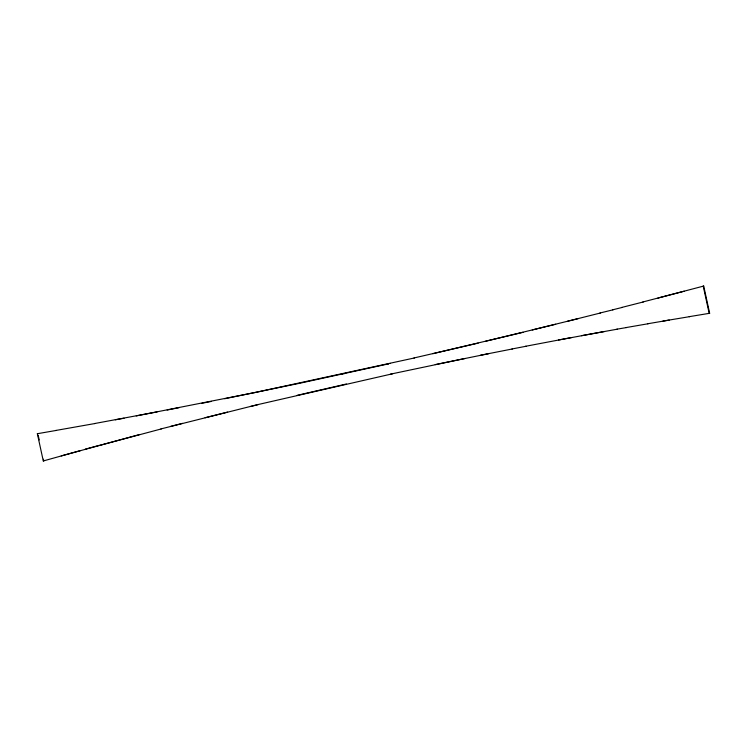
<?xml version="1.0" encoding="UTF-8"?>
<svg xmlns="http://www.w3.org/2000/svg" width="747" height="747" viewBox="0 0 747 747"><rect width="100%" height="100%" fill="white"/><g stroke="black" fill="none" stroke-linecap="round" stroke-linejoin="round"><path stroke-width="1.12" d="M56.212 430.44L37.35 433.718L43.289 460.955L80.415 450.628M61.254 455.903L139.801 434.474M85.279 449.162L99.267 445.361M99.762 445.333L161.408 428.899M657.836 298.1L703.711 286.045L709.65 313.282L689.238 316.663M684.196 291.209L642.868 301.975M160.904 428.927L257.668 404.641L392.707 373.743M621.635 307.475L643.372 301.937M612.615 309.828L622.139 307.447M567.524 321.247L600.411 313.002M578.243 318.614L532.247 329.95M170.699 426.369L182.52 423.353M205.098 417.713L227.592 412.111M599.916 313.03L613.11 309.79M555.675 324.254L485.531 341.267M250.46 406.499L258.163 404.603M523.031 332.322L432.868 353.676M297.101 395.35L346.403 383.995M478.145 343.134L413.987 357.972M136.253 415.911L255.026 392.53L414.492 357.944M224.679 398.73L299.762 383.258L388.701 363.826L388.207 363.864M390.448 374.154L464.867 358.523M435.249 364.573L488.734 353.667M480.293 355.283L512.433 348.952M511.938 348.989L526.065 346.253M167.132 410.019L179.103 407.666M201.951 403.268L211.466 401.4M558.597 339.978L604.454 331.528M525.571 346.291L571.586 337.56M157.187 411.896L94.505 423.558M581.455 335.683L617.339 329.166M95.009 423.521L55.717 430.477M115.346 419.805L124.049 418.227M616.845 329.203L626.518 327.55M647.63 323.778L669.209 320.089M626.023 327.578L648.125 323.75M662.85 321.107L689.733 316.635M703.711 286.045L703.216 286.082L709.155 313.32L709.65 313.282M389.962 363.462L390.457 363.425M343.667 373.743L344.162 373.705M341.902 374.116L342.406 374.079M37.35 433.718L37.845 433.68M43.289 460.955L43.784 460.918L43.41 459.2M38.218 435.398L39.208 439.936"/></g></svg>
